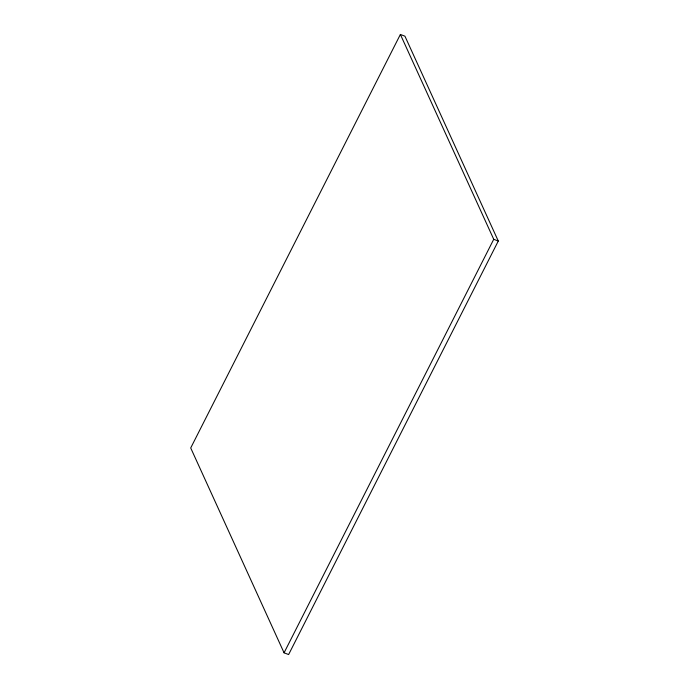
<?xml version="1.0" encoding="UTF-8"?>
<svg xmlns="http://www.w3.org/2000/svg" width="689" height="689" viewBox="0 0 689 689"><rect width="100%" height="100%" fill="white"/><g stroke="black" fill="none" stroke-linecap="round" stroke-linejoin="round"><path stroke-width="1.03" d="M400.378 34.45L190.715 447.962L284.066 652.81L288.622 654.55L498.285 241.038L404.934 36.19L400.378 34.45L493.737 239.298L498.285 241.038M284.066 652.81L493.737 239.298"/></g></svg>
